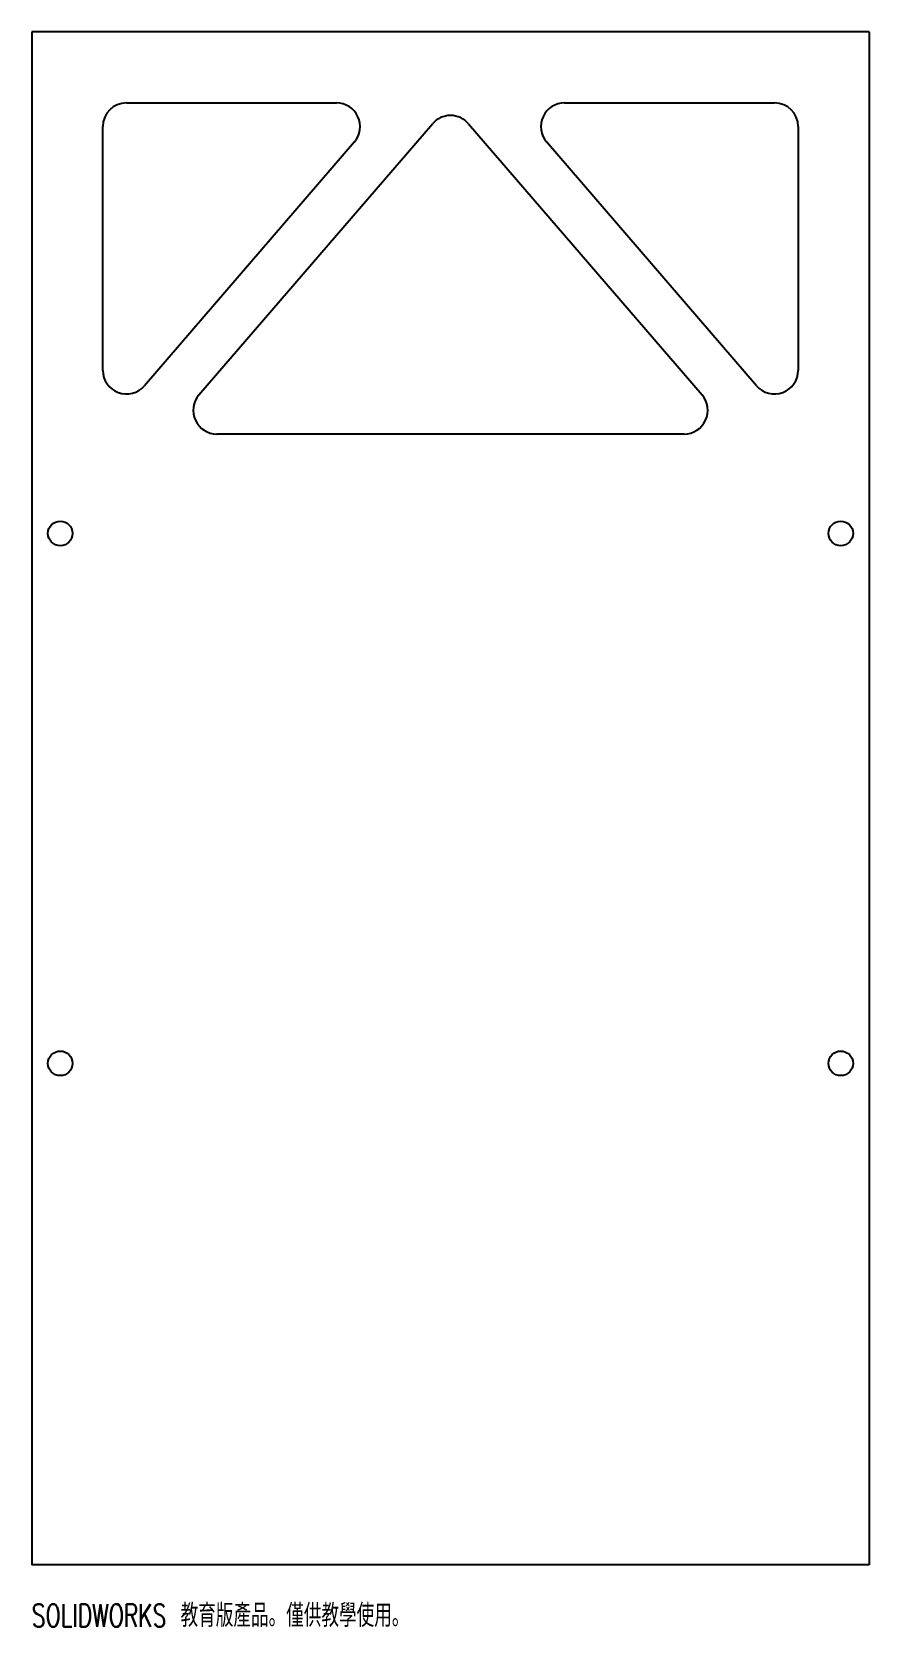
# Model space of a CAD drawing. Header units: millimetres. Extents: x -88 to 88, y -205 to 132.
import ezdxf

# ---------------------------------------------------------------- set-up
doc = ezdxf.new("R2010")
doc.units = ezdxf.units.MM
doc.styles.add('SLDTEXTSTYLE0', font='TXT', dxfattribs={"width": 0.7, "bigfont": 'bigfont'})

msp = doc.modelspace()

# ---------------------------------------------------------------- linework, layer by layer
at = {"color": 7, "linetype": 'Continuous', "lineweight": 25}
for p, q in [((-88.5, 132), (-88.5, -192)), ((88.5, 132), (-88.5, 132)), ((88.5, 132), (88.5, -192)), ((-68.5, 117), (-24.11, 117)), ((24.11, 117), (68.5, 117)), ((-73.5, 60.47), (-73.5, 112)), ((-53.18, 55.26), (-3.79, 112.6)), ((3.79, 112.6), (53.18, 55.26)), ((73.5, 112), (73.5, 60.47)), ((-20.32, 108.74), (-64.71, 57.2)), ((64.71, 57.2), (20.32, 108.74)), ((49.39, 47), (-49.39, 47)), ((88.5, -192), (-88.5, -192))]:
    msp.add_line(p, q, dxfattribs=at)
for centre in [(-82.5, 26), (82.5, 26), (-82.5, -86), (82.5, -86)]:
    msp.add_circle(centre, 2.6, dxfattribs=at)
for centre, start, end in [((-68.5, 112), 90, 180), ((-24.11, 112), 319.2569, 90), ((24.11, 112), 90, 220.7431), ((68.5, 112), 0, 90), ((0, 109.34), 40.7431, 139.2569), ((-68.5, 60.47), 180, 319.2569), ((68.5, 60.47), 220.7431, 0), ((-49.39, 52), 139.2569, 270), ((49.39, 52), 270, 40.7431)]:
    msp.add_arc(centre, 5, start, end, dxfattribs=at)

# ---------------------------------------------------------------- texts
at = {"color": 7, "linetype": 'Continuous', "insert": (-88.5, -200.27), "char_height": 4.8336, "attachment_point": 1, "style": 'SLDTEXTSTYLE0'}
msp.add_mtext('SOLIDWORKS 教育版產品。僅供教學使用。', dxfattribs=at)

doc.saveas('drawing.dxf')
